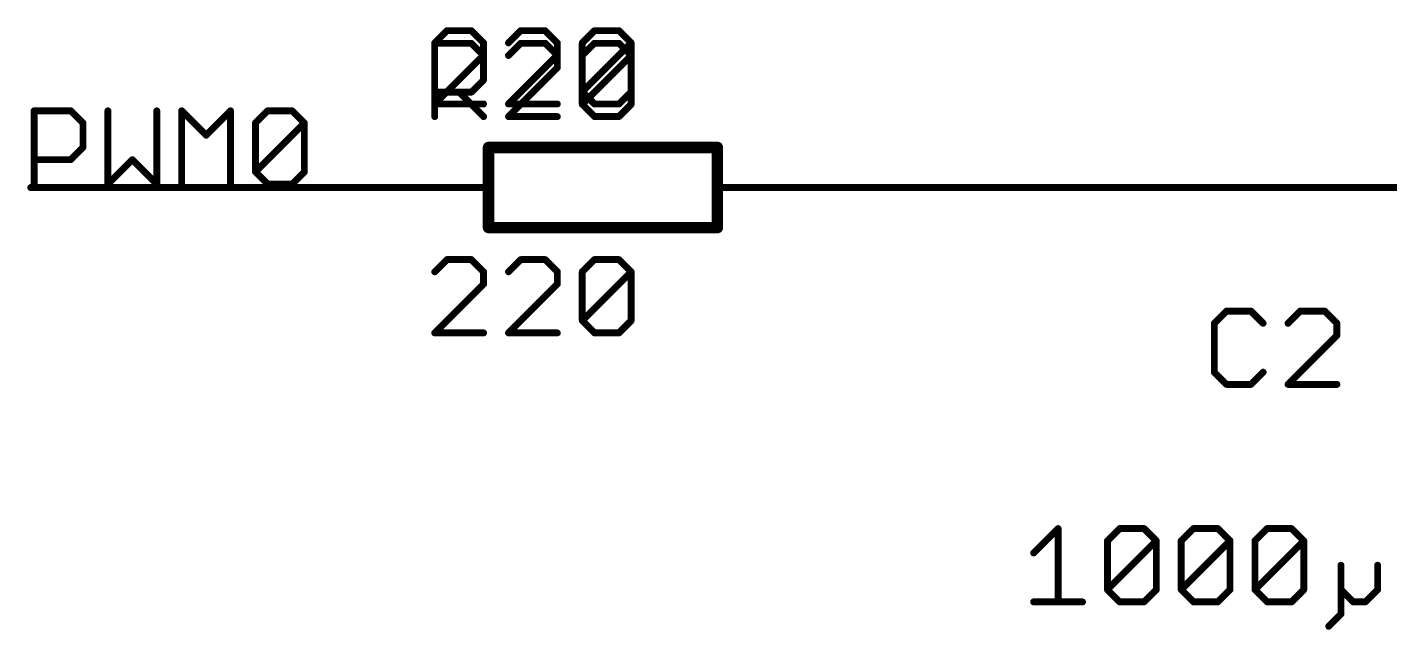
# Model space of a CAD drawing. Extents: x 0 to 264, y 0 to 182.
# Drawn here: x 195.5 to 225.74, y 76.55 to 89.92 of the extents above; entities that cross this region are included whole.
import ezdxf

# ---------------------------------------------------------------- set-up
doc = ezdxf.new("R2010")
doc.units = 0
for name, color, linetype in [('91', 122, 'CONTINUOUS'), ('94', 12, 'CONTINUOUS'), ('95', 251, 'CONTINUOUS'), ('96', 251, 'CONTINUOUS')]:
    doc.layers.add(name, color=color, linetype=linetype)

msp = doc.modelspace()

# ---------------------------------------------------------------- linework, layer by layer
at = {"layer": '91', "const_width": 0.1524}
for points in [[(203.2, 86.36), (195.58, 86.36)], [(213.36, 86.36), (226.06, 86.36)]]:
    msp.add_lwpolyline(points, dxfattribs=at)
at = {"layer": '91', "const_width": 0.0762}
for points in [[(195.58, 86.3981, 1), (195.58, 86.3219)], [(203.2, 86.3219, 1), (203.2, 86.3981)], [(213.36, 86.3981, 1), (213.36, 86.3219)]]:
    msp.add_lwpolyline(points, format="xyb", dxfattribs=at)
at = {"layer": '94'}
for points, const_width in [([(210.82, 87.249), (205.74, 87.249)], 0.254), ([(205.74, 85.471), (205.74, 87.249)], 0.254), ([(210.82, 85.471), (210.82, 87.249)], 0.254), ([(203.2, 86.36), (205.74, 86.36)], 0.1524), ([(213.36, 86.36), (210.82, 86.36)], 0.1524), ([(205.74, 85.471), (210.82, 85.471)], 0.254)]:
    msp.add_lwpolyline(points, dxfattribs=dict(at, const_width=const_width))
for points, const_width in [([(205.74, 87.3125, 1), (205.74, 87.1855)], 0.127), ([(205.8035, 87.249, 1), (205.6765, 87.249)], 0.127), ([(210.8835, 87.249, 1), (210.7565, 87.249)], 0.127), ([(210.82, 87.1855, 1), (210.82, 87.3125)], 0.127), ([(203.2, 86.3981, 1), (203.2, 86.3219)], 0.0762), ([(205.74, 86.3219, 1), (205.74, 86.3981)], 0.0762), ([(210.82, 86.3981, 1), (210.82, 86.3219)], 0.0762), ([(213.36, 86.3219, 1), (213.36, 86.3981)], 0.0762), ([(205.74, 85.5345, 1), (205.74, 85.4075)], 0.127), ([(210.82, 85.4075, 1), (210.82, 85.5345)], 0.127), ([(205.6765, 85.471, 1), (205.8035, 85.471)], 0.127), ([(210.7565, 85.471, 1), (210.8835, 85.471)], 0.127)]:
    msp.add_lwpolyline(points, format="xyb", dxfattribs=dict(at, const_width=const_width))
at = {"layer": '95', "const_width": 0.1524}
for points in [[(204.5462, 87.9348), (204.5462, 89.5618)], [(204.5462, 89.5618), (205.3597, 89.5618)], [(205.3597, 89.5618), (205.6309, 89.2906)], [(206.4545, 89.5618), (206.1834, 89.2906)], [(206.9969, 89.5618), (206.4545, 89.5618)], [(207.268, 89.2906), (206.9969, 89.5618)], [(207.8205, 89.2906), (208.0917, 89.5618)], [(208.0917, 89.5618), (208.634, 89.5618)], [(208.634, 89.5618), (208.9052, 89.2906)], [(205.6309, 89.2906), (205.6309, 88.7483)], [(207.268, 89.0195), (207.268, 89.2906)], [(207.8205, 88.206), (207.8205, 89.2906)], [(207.8205, 88.206), (208.9052, 89.2906)], [(208.9052, 89.2906), (208.9052, 88.206)], [(206.1834, 87.9348), (207.268, 89.0195)], [(205.6309, 88.7483), (205.3597, 88.4771)], [(205.3597, 88.4771), (204.5462, 88.4771)], [(205.0885, 88.4771), (205.6309, 87.9348)], [(195.6562, 86.4362), (195.6562, 88.0632)], [(195.6562, 88.0632), (196.4697, 88.0632)], [(196.4697, 88.0632), (196.7409, 87.792)], [(197.2934, 88.0632), (197.2934, 86.4362)], [(198.378, 86.4362), (198.378, 88.0632)], [(198.9305, 86.4362), (198.9305, 88.0632)], [(198.9305, 88.0632), (199.4728, 87.5209)], [(199.4728, 87.5209), (200.0152, 88.0632)], [(200.0152, 88.0632), (200.0152, 86.4362)], [(200.5677, 87.792), (200.8388, 88.0632)], [(200.8388, 88.0632), (201.3812, 88.0632)], [(201.3812, 88.0632), (201.6523, 87.792)], [(207.268, 87.9348), (206.1834, 87.9348)], [(208.0917, 87.9348), (207.8205, 88.206)], [(208.634, 87.9348), (208.0917, 87.9348)], [(208.9052, 88.206), (208.634, 87.9348)], [(196.7409, 87.792), (196.7409, 87.2497)], [(200.5677, 86.7074), (200.5677, 87.792)], [(200.5677, 86.7074), (201.6523, 87.792)], [(201.6523, 87.792), (201.6523, 86.7074)], [(196.7409, 87.2497), (196.4697, 86.9785)], [(196.4697, 86.9785), (195.6562, 86.9785)], [(197.2934, 86.4362), (197.8357, 86.9785)], [(197.8357, 86.9785), (198.378, 86.4362)], [(200.8388, 86.4362), (200.5677, 86.7074)], [(201.6523, 86.7074), (201.3812, 86.4362)], [(201.3812, 86.4362), (200.8388, 86.4362)], [(222.117, 83.6182), (221.8459, 83.347)], [(222.6594, 83.6182), (222.117, 83.6182)], [(222.9305, 83.347), (222.6594, 83.6182)], [(223.7542, 83.6182), (223.483, 83.347)], [(224.2965, 83.6182), (223.7542, 83.6182)], [(224.5677, 83.347), (224.2965, 83.6182)], [(221.8459, 83.347), (221.8459, 82.2624)], [(223.483, 81.9912), (224.5677, 83.0759)], [(224.5677, 83.0759), (224.5677, 83.347)], [(221.8459, 82.2624), (222.117, 81.9912)], [(222.6594, 81.9912), (222.9305, 82.2624)], [(222.117, 81.9912), (222.6594, 81.9912)], [(224.5677, 81.9912), (223.483, 81.9912)]]:
    msp.add_lwpolyline(points, dxfattribs=at)
at = {"layer": '95', "const_width": 0.0762}
for points in [[(204.5843, 89.5618, 1), (204.5081, 89.5618)], [(204.5462, 89.5999, 1), (204.5462, 89.5237)], [(205.3866, 89.5887, 1), (205.3328, 89.5348)], [(205.3597, 89.5237, 1), (205.3597, 89.5999)], [(206.4545, 89.5999, 1), (206.4545, 89.5237)], [(206.4815, 89.5348, 1), (206.4276, 89.5887)], [(207.0238, 89.5887, 1), (206.9699, 89.5348)], [(206.9969, 89.5237, 1), (206.9969, 89.5999)], [(208.0917, 89.5999, 1), (208.0917, 89.5237)], [(208.1186, 89.5348, 1), (208.0647, 89.5887)], [(208.6609, 89.5887, 1), (208.6071, 89.5348)], [(208.634, 89.5237, 1), (208.634, 89.5999)], [(205.669, 89.2906, 1), (205.5928, 89.2906)], [(205.6039, 89.2637, 1), (205.6578, 89.3176)], [(206.1564, 89.3176, 1), (206.2103, 89.2637)], [(207.3061, 89.2906, 1), (207.2299, 89.2906)], [(207.2411, 89.2637, 1), (207.295, 89.3176)], [(207.8586, 89.2906, 1), (207.7824, 89.2906)], [(207.7936, 89.3176, 1), (207.8475, 89.2637)], [(208.9433, 89.2906, 1), (208.8671, 89.2906)], [(208.9321, 89.2637, 1), (208.8782, 89.3176)], [(208.8782, 89.2637, 1), (208.9321, 89.3176)], [(207.2299, 89.0195, 1), (207.3061, 89.0195)], [(207.295, 88.9925, 1), (207.2411, 89.0464)], [(205.5928, 88.7483, 1), (205.669, 88.7483)], [(205.6578, 88.7214, 1), (205.6039, 88.7752)], [(204.5462, 88.5152, 1), (204.5462, 88.439)], [(205.1155, 88.5041, 1), (205.0616, 88.4502)], [(205.3328, 88.5041, 1), (205.3866, 88.4502)], [(205.3597, 88.439, 1), (205.3597, 88.5152)], [(195.6943, 88.0632, 1), (195.6181, 88.0632)], [(195.6562, 88.1013, 1), (195.6562, 88.0251)], [(196.4966, 88.0901, 1), (196.4428, 88.0362)], [(196.4697, 88.0251, 1), (196.4697, 88.1013)], [(197.3315, 88.0632, 1), (197.2553, 88.0632)], [(198.4161, 88.0632, 1), (198.3399, 88.0632)], [(198.9686, 88.0632, 1), (198.8924, 88.0632)], [(198.9575, 88.0901, 1), (198.9036, 88.0362)], [(200.0533, 88.0632, 1), (199.9771, 88.0632)], [(200.0421, 88.0362, 1), (199.9882, 88.0901)], [(200.8388, 88.1013, 1), (200.8388, 88.0251)], [(200.8658, 88.0362, 1), (200.8119, 88.0901)], [(201.4081, 88.0901, 1), (201.3542, 88.0362)], [(201.3812, 88.0251, 1), (201.3812, 88.1013)], [(205.6039, 87.9079, 1), (205.6578, 87.9617)], [(206.1834, 87.9729, 1), (206.1834, 87.8967)], [(206.1564, 87.9617, 1), (206.2103, 87.9079)], [(207.268, 87.8967, 1), (207.268, 87.9729)], [(207.8475, 88.2329, 1), (207.7936, 88.179)], [(207.7936, 88.2329, 1), (207.8475, 88.179)], [(207.7824, 88.206, 1), (207.8586, 88.206)], [(208.0917, 87.9729, 1), (208.0917, 87.8967)], [(208.0647, 87.9079, 1), (208.1186, 87.9617)], [(208.6071, 87.9617, 1), (208.6609, 87.9079)], [(208.634, 87.8967, 1), (208.634, 87.9729)], [(208.8671, 88.206, 1), (208.9433, 88.206)], [(208.9321, 88.179, 1), (208.8782, 88.2329)], [(196.779, 87.792, 1), (196.7028, 87.792)], [(196.7139, 87.7651, 1), (196.7678, 87.819)], [(200.5407, 87.819, 1), (200.5946, 87.7651)], [(200.6058, 87.792, 1), (200.5296, 87.792)], [(201.6904, 87.792, 1), (201.6142, 87.792)], [(201.6793, 87.7651, 1), (201.6254, 87.819)], [(201.6254, 87.7651, 1), (201.6793, 87.819)], [(204.5081, 87.9348, 1), (204.5843, 87.9348)], [(199.4459, 87.5478, 1), (199.4998, 87.4939)], [(199.4459, 87.4939, 1), (199.4998, 87.5478)], [(196.7028, 87.2497, 1), (196.779, 87.2497)], [(196.7678, 87.2228, 1), (196.7139, 87.2766)], [(195.6562, 87.0166, 1), (195.6562, 86.9404)], [(196.4428, 87.0055, 1), (196.4966, 86.9516)], [(196.4697, 86.9404, 1), (196.4697, 87.0166)], [(197.8626, 87.0055, 1), (197.8087, 86.9516)], [(197.8626, 86.9516, 1), (197.8087, 87.0055)], [(200.5946, 86.7343, 1), (200.5407, 86.6804)], [(201.6793, 86.6804, 1), (201.6254, 86.7343)], [(197.2664, 86.4631, 1), (197.3203, 86.4093)], [(198.3511, 86.4093, 1), (198.405, 86.4631)], [(200.5407, 86.7343, 1), (200.5946, 86.6804)], [(200.5296, 86.7074, 1), (200.6058, 86.7074)], [(200.8388, 86.4743, 1), (200.8388, 86.3981)], [(200.8119, 86.4093, 1), (200.8658, 86.4631)], [(201.3542, 86.4631, 1), (201.4081, 86.4093)], [(201.3812, 86.3981, 1), (201.3812, 86.4743)], [(201.6142, 86.7074, 1), (201.6904, 86.7074)], [(195.6181, 86.4362, 1), (195.6943, 86.4362)], [(197.2553, 86.4362, 1), (197.3315, 86.4362)], [(198.3399, 86.4362, 1), (198.4161, 86.4362)], [(198.8924, 86.4362, 1), (198.9686, 86.4362)], [(199.9771, 86.4362, 1), (200.0533, 86.4362)], [(222.117, 83.6563, 1), (222.117, 83.5801)], [(222.144, 83.5912, 1), (222.0901, 83.6451)], [(222.6863, 83.6451, 1), (222.6324, 83.5912)], [(222.6594, 83.5801, 1), (222.6594, 83.6563)], [(223.7542, 83.6563, 1), (223.7542, 83.5801)], [(223.7811, 83.5912, 1), (223.7273, 83.6451)], [(224.3235, 83.6451, 1), (224.2696, 83.5912)], [(224.2965, 83.5801, 1), (224.2965, 83.6563)], [(221.8189, 83.374, 1), (221.8728, 83.3201)], [(221.884, 83.347, 1), (221.8078, 83.347)], [(222.9036, 83.3201, 1), (222.9575, 83.374)], [(223.4561, 83.374, 1), (223.51, 83.3201)], [(224.6058, 83.347, 1), (224.5296, 83.347)], [(224.5408, 83.3201, 1), (224.5946, 83.374)], [(224.5946, 83.0489, 1), (224.5408, 83.1028)], [(224.5296, 83.0759, 1), (224.6058, 83.0759)], [(221.8728, 82.2893, 1), (221.8189, 82.2354)], [(221.8078, 82.2624, 1), (221.884, 82.2624)], [(222.9575, 82.2354, 1), (222.9036, 82.2893)], [(222.117, 82.0293, 1), (222.117, 81.9531)], [(222.0901, 81.9643, 1), (222.144, 82.0181)], [(222.6324, 82.0181, 1), (222.6863, 81.9643)], [(222.6594, 81.9531, 1), (222.6594, 82.0293)], [(223.483, 82.0293, 1), (223.483, 81.9531)], [(223.4561, 82.0181, 1), (223.51, 81.9643)], [(224.5677, 81.9531, 1), (224.5677, 82.0293)]]:
    msp.add_lwpolyline(points, format="xyb", dxfattribs=at)
at = {"layer": '96', "const_width": 0.1524}
for points in [[(204.8174, 89.8412), (204.5462, 89.57)], [(205.3597, 89.8412), (204.8174, 89.8412)], [(205.6309, 89.57), (205.3597, 89.8412)], [(206.4545, 89.8412), (206.1834, 89.57)], [(206.9969, 89.8412), (206.4545, 89.8412)], [(207.268, 89.57), (206.9969, 89.8412)], [(207.8205, 89.57), (208.0917, 89.8412)], [(208.0917, 89.8412), (208.634, 89.8412)], [(208.634, 89.8412), (208.9052, 89.57)], [(205.6309, 89.2989), (205.6309, 89.57)], [(207.268, 89.2989), (207.268, 89.57)], [(207.8205, 88.4854), (207.8205, 89.57)], [(207.8205, 88.4854), (208.9052, 89.57)], [(208.9052, 89.57), (208.9052, 88.4854)], [(204.5462, 88.2142), (205.6309, 89.2989)], [(206.1834, 88.2142), (207.268, 89.2989)], [(205.6309, 88.2142), (204.5462, 88.2142)], [(207.268, 88.2142), (206.1834, 88.2142)], [(208.0917, 88.2142), (207.8205, 88.4854)], [(208.634, 88.2142), (208.0917, 88.2142)], [(208.9052, 88.4854), (208.634, 88.2142)], [(204.8174, 84.7612), (204.5462, 84.49)], [(205.3597, 84.7612), (204.8174, 84.7612)], [(205.6309, 84.49), (205.3597, 84.7612)], [(206.4545, 84.7612), (206.1834, 84.49)], [(206.9969, 84.7612), (206.4545, 84.7612)], [(207.268, 84.49), (206.9969, 84.7612)], [(207.8205, 84.49), (208.0917, 84.7612)], [(208.0917, 84.7612), (208.634, 84.7612)], [(208.634, 84.7612), (208.9052, 84.49)], [(205.6309, 84.2189), (205.6309, 84.49)], [(207.268, 84.2189), (207.268, 84.49)], [(207.8205, 83.4054), (207.8205, 84.49)], [(207.8205, 83.4054), (208.9052, 84.49)], [(208.9052, 84.49), (208.9052, 83.4054)], [(204.5462, 83.1342), (205.6309, 84.2189)], [(206.1834, 83.1342), (207.268, 84.2189)], [(208.0917, 83.1342), (207.8205, 83.4054)], [(208.9052, 83.4054), (208.634, 83.1342)], [(205.6309, 83.1342), (204.5462, 83.1342)], [(207.268, 83.1342), (206.1834, 83.1342)], [(208.634, 83.1342), (208.0917, 83.1342)], [(217.8372, 78.2499), (218.3796, 78.7922)], [(218.3796, 78.7922), (218.3796, 77.1652)], [(219.4744, 78.521), (219.7456, 78.7922)], [(219.7456, 78.7922), (220.2879, 78.7922)], [(220.2879, 78.7922), (220.5591, 78.521)], [(221.1116, 78.521), (221.3827, 78.7922)], [(221.3827, 78.7922), (221.9251, 78.7922)], [(221.9251, 78.7922), (222.1962, 78.521)], [(222.7487, 78.521), (223.0199, 78.7922)], [(223.0199, 78.7922), (223.5622, 78.7922)], [(223.5622, 78.7922), (223.8334, 78.521)], [(219.4744, 77.4364), (219.4744, 78.521)], [(219.4744, 77.4364), (220.5591, 78.521)], [(220.5591, 78.521), (220.5591, 77.4364)], [(221.1116, 77.4364), (221.1116, 78.521)], [(221.1116, 77.4364), (222.1962, 78.521)], [(222.1962, 78.521), (222.1962, 77.4364)], [(222.7487, 77.4364), (222.7487, 78.521)], [(222.7487, 77.4364), (223.8334, 78.521)], [(223.8334, 78.521), (223.8334, 77.4364)], [(224.657, 77.9787), (224.657, 77.4364)], [(225.4705, 77.4364), (225.4705, 77.9787)], [(219.7456, 77.1652), (219.4744, 77.4364)], [(220.5591, 77.4364), (220.2879, 77.1652)], [(221.3827, 77.1652), (221.1116, 77.4364)], [(222.1962, 77.4364), (221.9251, 77.1652)], [(223.0199, 77.1652), (222.7487, 77.4364)], [(223.8334, 77.4364), (223.5622, 77.1652)], [(224.657, 77.4364), (224.9282, 77.1652)], [(224.657, 77.4364), (224.657, 76.894)], [(225.1994, 77.1652), (225.4705, 77.4364)], [(217.8372, 77.1652), (218.9219, 77.1652)], [(220.2879, 77.1652), (219.7456, 77.1652)], [(221.9251, 77.1652), (221.3827, 77.1652)], [(223.5622, 77.1652), (223.0199, 77.1652)], [(224.9282, 77.1652), (225.1994, 77.1652)], [(224.657, 76.894), (224.3859, 76.6229)]]:
    msp.add_lwpolyline(points, dxfattribs=at)
at = {"layer": '96', "const_width": 0.0762}
for points in [[(204.8174, 89.8793, 1), (204.8174, 89.8031)], [(204.8443, 89.8142, 1), (204.7904, 89.8681)], [(205.3866, 89.8681, 1), (205.3328, 89.8142)], [(205.3597, 89.8031, 1), (205.3597, 89.8793)], [(206.4545, 89.8793, 1), (206.4545, 89.8031)], [(206.4815, 89.8142, 1), (206.4276, 89.8681)], [(207.0238, 89.8681, 1), (206.9699, 89.8142)], [(206.9969, 89.8031, 1), (206.9969, 89.8793)], [(208.0917, 89.8793, 1), (208.0917, 89.8031)], [(208.1186, 89.8142, 1), (208.0647, 89.8681)], [(208.6609, 89.8681, 1), (208.6071, 89.8142)], [(208.634, 89.8031, 1), (208.634, 89.8793)], [(204.5193, 89.597, 1), (204.5731, 89.5431)], [(205.669, 89.57, 1), (205.5928, 89.57)], [(205.6039, 89.5431, 1), (205.6578, 89.597)], [(206.1564, 89.597, 1), (206.2103, 89.5431)], [(207.3061, 89.57, 1), (207.2299, 89.57)], [(207.2411, 89.5431, 1), (207.295, 89.597)], [(207.8586, 89.57, 1), (207.7824, 89.57)], [(207.7936, 89.597, 1), (207.8475, 89.5431)], [(208.9433, 89.57, 1), (208.8671, 89.57)], [(208.9321, 89.5431, 1), (208.8782, 89.597)], [(208.8782, 89.5431, 1), (208.9321, 89.597)], [(205.5928, 89.2989, 1), (205.669, 89.2989)], [(205.6578, 89.2719, 1), (205.6039, 89.3258)], [(207.2299, 89.2989, 1), (207.3061, 89.2989)], [(207.295, 89.2719, 1), (207.2411, 89.3258)], [(204.5462, 88.2523, 1), (204.5462, 88.1761)], [(205.6309, 88.1761, 1), (205.6309, 88.2523)], [(206.1834, 88.2523, 1), (206.1834, 88.1761)], [(207.268, 88.1761, 1), (207.268, 88.2523)], [(207.8475, 88.5123, 1), (207.7936, 88.4584)], [(207.7936, 88.5123, 1), (207.8475, 88.4584)], [(207.7824, 88.4854, 1), (207.8586, 88.4854)], [(208.0917, 88.2523, 1), (208.0917, 88.1761)], [(208.634, 88.1761, 1), (208.634, 88.2523)], [(208.8671, 88.4854, 1), (208.9433, 88.4854)], [(208.9321, 88.4584, 1), (208.8782, 88.5123)], [(204.5193, 88.2411, 1), (204.5731, 88.1873)], [(206.1564, 88.2411, 1), (206.2103, 88.1873)], [(208.0647, 88.1873, 1), (208.1186, 88.2411)], [(208.6071, 88.2411, 1), (208.6609, 88.1873)], [(204.8174, 84.7993, 1), (204.8174, 84.7231)], [(204.8443, 84.7342, 1), (204.7904, 84.7881)], [(205.3866, 84.7881, 1), (205.3328, 84.7342)], [(205.3597, 84.7231, 1), (205.3597, 84.7993)], [(206.4545, 84.7993, 1), (206.4545, 84.7231)], [(206.4815, 84.7342, 1), (206.4276, 84.7881)], [(207.0238, 84.7881, 1), (206.9699, 84.7342)], [(206.9969, 84.7231, 1), (206.9969, 84.7993)], [(208.0917, 84.7993, 1), (208.0917, 84.7231)], [(208.1186, 84.7342, 1), (208.0647, 84.7881)], [(208.6609, 84.7881, 1), (208.6071, 84.7342)], [(208.634, 84.7231, 1), (208.634, 84.7993)], [(204.5193, 84.517, 1), (204.5731, 84.4631)], [(205.669, 84.49, 1), (205.5928, 84.49)], [(205.6039, 84.4631, 1), (205.6578, 84.517)], [(206.1564, 84.517, 1), (206.2103, 84.4631)], [(207.3061, 84.49, 1), (207.2299, 84.49)], [(207.2411, 84.4631, 1), (207.295, 84.517)], [(207.8586, 84.49, 1), (207.7824, 84.49)], [(207.7936, 84.517, 1), (207.8475, 84.4631)], [(208.9433, 84.49, 1), (208.8671, 84.49)], [(208.9321, 84.4631, 1), (208.8782, 84.517)], [(208.8782, 84.4631, 1), (208.9321, 84.517)], [(205.5928, 84.2189, 1), (205.669, 84.2189)], [(205.6578, 84.1919, 1), (205.6039, 84.2458)], [(207.2299, 84.2189, 1), (207.3061, 84.2189)], [(207.295, 84.1919, 1), (207.2411, 84.2458)], [(207.8475, 83.4323, 1), (207.7936, 83.3784)], [(207.7936, 83.4323, 1), (207.8475, 83.3784)], [(208.9321, 83.3784, 1), (208.8782, 83.4323)], [(204.5462, 83.1723, 1), (204.5462, 83.0961)], [(204.5193, 83.1611, 1), (204.5731, 83.1073)], [(205.6309, 83.0961, 1), (205.6309, 83.1723)], [(206.1834, 83.1723, 1), (206.1834, 83.0961)], [(206.1564, 83.1611, 1), (206.2103, 83.1073)], [(207.268, 83.0961, 1), (207.268, 83.1723)], [(207.7824, 83.4054, 1), (207.8586, 83.4054)], [(208.0917, 83.1723, 1), (208.0917, 83.0961)], [(208.0647, 83.1073, 1), (208.1186, 83.1611)], [(208.6071, 83.1611, 1), (208.6609, 83.1073)], [(208.634, 83.0961, 1), (208.634, 83.1723)], [(208.8671, 83.4054, 1), (208.9433, 83.4054)], [(218.4177, 78.7922, 1), (218.3415, 78.7922)], [(218.4065, 78.7652, 1), (218.3526, 78.8191)], [(219.7456, 78.8303, 1), (219.7456, 78.7541)], [(219.7725, 78.7652, 1), (219.7186, 78.8191)], [(220.3148, 78.8191, 1), (220.261, 78.7652)], [(220.2879, 78.7541, 1), (220.2879, 78.8303)], [(221.3827, 78.8303, 1), (221.3827, 78.7541)], [(221.4097, 78.7652, 1), (221.3558, 78.8191)], [(221.952, 78.8191, 1), (221.8981, 78.7652)], [(221.9251, 78.7541, 1), (221.9251, 78.8303)], [(223.0199, 78.8303, 1), (223.0199, 78.7541)], [(223.0468, 78.7652, 1), (222.9929, 78.8191)], [(223.5891, 78.8191, 1), (223.5353, 78.7652)], [(223.5622, 78.7541, 1), (223.5622, 78.8303)], [(217.8103, 78.2768, 1), (217.8642, 78.2229)], [(219.5125, 78.521, 1), (219.4363, 78.521)], [(219.4475, 78.548, 1), (219.5013, 78.4941)], [(220.5972, 78.521, 1), (220.521, 78.521)], [(220.586, 78.4941, 1), (220.5321, 78.548)], [(220.5321, 78.4941, 1), (220.586, 78.548)], [(221.0846, 78.548, 1), (221.1385, 78.4941)], [(221.1497, 78.521, 1), (221.0735, 78.521)], [(222.2343, 78.521, 1), (222.1581, 78.521)], [(222.2232, 78.4941, 1), (222.1693, 78.548)], [(222.1693, 78.4941, 1), (222.2232, 78.548)], [(222.7868, 78.521, 1), (222.7106, 78.521)], [(222.7218, 78.548, 1), (222.7757, 78.4941)], [(223.8715, 78.521, 1), (223.7953, 78.521)], [(223.8603, 78.4941, 1), (223.8064, 78.548)], [(223.8064, 78.4941, 1), (223.8603, 78.548)], [(224.6951, 77.9787, 1), (224.6189, 77.9787)], [(225.5086, 77.9787, 1), (225.4324, 77.9787)], [(219.5013, 77.4633, 1), (219.4475, 77.4094)], [(219.4475, 77.4633, 1), (219.5013, 77.4094)], [(219.4363, 77.4364, 1), (219.5125, 77.4364)], [(220.521, 77.4364, 1), (220.5972, 77.4364)], [(220.586, 77.4094, 1), (220.5321, 77.4633)], [(221.1385, 77.4633, 1), (221.0846, 77.4094)], [(221.0846, 77.4633, 1), (221.1385, 77.4094)], [(221.0735, 77.4364, 1), (221.1497, 77.4364)], [(222.1581, 77.4364, 1), (222.2343, 77.4364)], [(222.2232, 77.4094, 1), (222.1693, 77.4633)], [(222.7757, 77.4633, 1), (222.7218, 77.4094)], [(222.7218, 77.4633, 1), (222.7757, 77.4094)], [(222.7106, 77.4364, 1), (222.7868, 77.4364)], [(223.7953, 77.4364, 1), (223.8715, 77.4364)], [(223.8603, 77.4094, 1), (223.8064, 77.4633)], [(224.684, 77.4633, 1), (224.6301, 77.4094)], [(224.6951, 77.4364, 1), (224.6189, 77.4364)], [(224.6189, 77.4364, 1), (224.6951, 77.4364)], [(225.4324, 77.4364, 1), (225.5086, 77.4364)], [(225.4975, 77.4094, 1), (225.4436, 77.4633)], [(217.8372, 77.2033, 1), (217.8372, 77.1271)], [(218.3415, 77.1652, 1), (218.4177, 77.1652)], [(218.9219, 77.1271, 1), (218.9219, 77.2033)], [(219.7456, 77.2033, 1), (219.7456, 77.1271)], [(219.7186, 77.1383, 1), (219.7725, 77.1921)], [(220.261, 77.1921, 1), (220.3148, 77.1383)], [(220.2879, 77.1271, 1), (220.2879, 77.2033)], [(221.3827, 77.2033, 1), (221.3827, 77.1271)], [(221.3558, 77.1383, 1), (221.4097, 77.1921)], [(221.8981, 77.1921, 1), (221.952, 77.1383)], [(221.9251, 77.1271, 1), (221.9251, 77.2033)], [(223.0199, 77.2033, 1), (223.0199, 77.1271)], [(222.9929, 77.1383, 1), (223.0468, 77.1921)], [(223.5353, 77.1921, 1), (223.5891, 77.1383)], [(223.5622, 77.1271, 1), (223.5622, 77.2033)], [(224.9282, 77.2033, 1), (224.9282, 77.1271)], [(224.9013, 77.1383, 1), (224.9551, 77.1921)], [(225.1724, 77.1921, 1), (225.2263, 77.1383)], [(225.1994, 77.1271, 1), (225.1994, 77.2033)], [(224.6189, 76.894, 1), (224.6951, 76.894)], [(224.684, 76.8671, 1), (224.6301, 76.921)], [(224.3589, 76.6498, 1), (224.4128, 76.5959)]]:
    msp.add_lwpolyline(points, format="xyb", dxfattribs=at)

doc.saveas('drawing.dxf')
